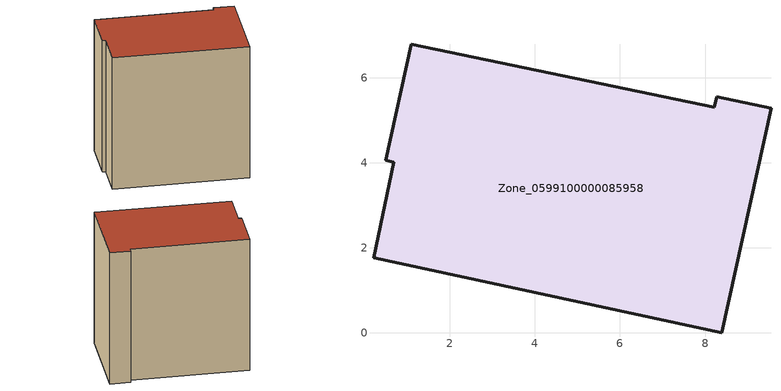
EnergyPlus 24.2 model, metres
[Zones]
Zone_0599100000085958
 floor ground (C_G): 8.39,0 0.21,1.77 0.69,4.01 0.49,4.06 1.09,6.79 8.22,5.3 8.28,5.55 9.55,5.28 z0
 wall outside (C_F): 9.55,5.28 8.28,5.55 8.22,5.3 1.09,6.79 0.49,4.06 0.69,4.01 0.21,1.77 8.39,0 9.55,5.28 z0:8.86
 roof outside (C_R): 0.21,1.77 8.39,0 9.55,5.28 8.28,5.55 8.22,5.3 1.09,6.79 0.49,4.06 0.69,4.01 z8.86
[BUILDING]
Pand.0599100000085958: North Axis=0; Terrain=City; Loads Convergence Tolerance Value=0.04; Temperature Convergence Tolerance Value=0.4; Solar Distribution=FullExterior; Maximum Number of Warmup Days=25; Minimum Number of Warmup Days=1
[Site:Location]
Rotterdam.The.Hague.AP_ZH_NLD Design_Conditions: Latitude=51.96; Longitude=4.45; Time Zone=1; Elevation=-4.5
[SITE:GROUNDTEMPERATURE:BUILDINGSURFACE]
18, 18, 18, 18, 18, 18, 18, 18, 18, 18, 18, 18
[MATERIAL] Thermal Absorptance=0.9; Solar Absorptance=0.7; Visible Absorptance=0.7
Name | Roughness | Thickness | Conductivity | Density | Specific Heat
G.TI.1975-1991 | MediumSmooth | 0.15 | 0.288461 | 540 | 1210
F.TI.1975-1991 | Rough | 0.3 | 0.230769 | 1920 | 840
R.TI.1975-1991 | MediumRough | 0.2 | 0.153846 | 1500 | 1000
[CONSTRUCTION]
C_G: G.TI.1975-1991
C_F: F.TI.1975-1991
C_R: R.TI.1975-1991
[ZONE]
Zone_0599100000085958: Type=1; Multiplier=1; Ceiling Height=Autocalculate; Volume=Autocalculate; Floor Area=autocalculate; Part of Total Floor Area=Yes
[ZONEINFILTRATION:DESIGNFLOWRATE]
Infil_Zone_0599100000085958: Zone or ZoneList or Space or SpaceList=Zone_0599100000085958; Schedule=AlwaysOn; Design Flow Rate Calculation Method=Flow/Area; Flow Rate per Floor Area=0.003; Constant Term Coefficient=1; Temperature Term Coefficient=0; Velocity Term Coefficient=0; Velocity Squared Term Coefficient=0
[HVACTEMPLATE:ZONE:IDEALLOADSAIRSYSTEM]
Zone_0599100000085958: Maximum Heating Supply Air Temperature=50; Minimum Cooling Supply Air Temperature=13; Maximum Heating Supply Air Humidity Ratio=0.0156; Minimum Cooling Supply Air Humidity Ratio=0.0077; Heating Limit=NoLimit; Cooling Limit=NoLimit; Dehumidification Control Type=ConstantSensibleHeatRatio; Cooling Sensible Heat Ratio=0.7; Dehumidification Setpoint=60; Humidification Control Type=None; Humidification Setpoint=30; Outdoor Air Method=None; Outdoor Air Flow Rate per Person=0.00944; Outdoor Air Flow Rate per Zone Floor Area=0; Outdoor Air Flow Rate per Zone=0; Demand Controlled Ventilation Type=None; Outdoor Air Economizer Type=NoEconomizer; Heat Recovery Type=None; Sensible Heat Recovery Effectiveness=0.7; Latent Heat Recovery Effectiveness=0.65
[ZONECONTROL:THERMOSTAT]
ThermostatControl_Zone_0599100000085958: Zone or ZoneList=Zone_0599100000085958; Control Type Schedule=DualSetpointControlType; Control 1=Thermostat_Zone_0599100000085958; Temperature Difference Between Cutout And Setpoint=0
[THERMOSTATSETPOINT:DUALSETPOINT]
Thermostat_Zone_0599100000085958: Heating Setpoint Temperature Schedule=HeatingSetpoint_Zone_0599100000085958; Cooling Setpoint Temperature Schedule=CoolingSetpoint_Zone_0599100000085958
[SCHEDULE:COMPACT]
HeatingSetpoint_Zone_0599100000085958: Through: 12/31, For: AllDays, Until: 24:00, 21
CoolingSetpoint_Zone_0599100000085958: Through: 12/31, For: AllDays, Until: 24:00, 24
DualSetpointControlType: Through: 12/31, For: AllDays, Until: 24:00, 4
AlwaysOn: Through: 12/31, For: AllDays, Until: 24:00, 1
